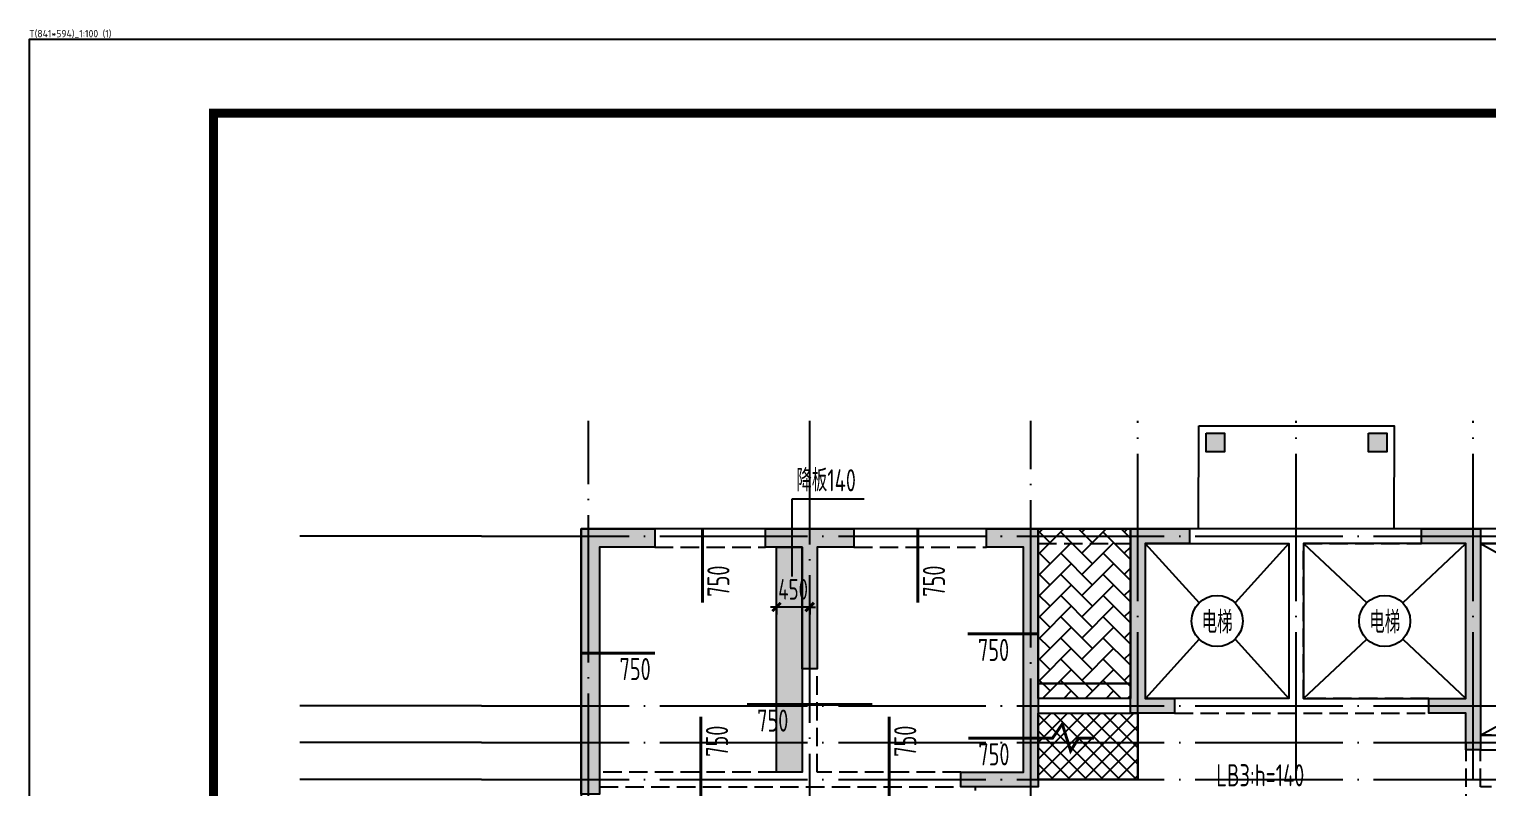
# Model space of a CAD drawing. Extents: x 154268 to 5133249, y -1832900 to 601179.
# Drawn here: x 261104 to 280876, y 590899 to 601179 of the extents above; entities that cross this region are included whole.
import ezdxf
from ezdxf.enums import TextEntityAlignment as Align

# ---------------------------------------------------------------- set-up
doc = ezdxf.new("R2010")
doc.units = 0
doc.header["$LTSCALE"] = 1000
doc.linetypes.add('DASH', pattern=[0.35, 0.25, -0.1])
doc.linetypes.add('DOTE', pattern=[2.42, 2, -0.2, 0.02, -0.2])
doc.layers.add('_TSZ_PLOT_MARK', color=1, linetype='Continuous', plot=False)
for name, color, linetype in [('A-ANNO-AXIS', 94, 'Continuous'), ('A-ANNO-DOTE', 15, 'DOTE'), ('A-ANNO-TITLE', 3, 'Continuous'), ('DIM', 3, 'Continuous'), ('FLOOR_NUM', 7, 'Continuous'), ('HATCH', 254, 'Continuous'), ('S-BASE-SING-实线', 7, 'Continuous'), ('S-BEAM-实线', 4, 'Continuous'), ('S-FLOOR-UP-文字', 7, 'Continuous'), ('S-FLOOR-UP-标注', 3, 'Continuous'), ('S-FLOOR-UP-钢筋', 13, 'Continuous'), ('S-FLOOR-楼板', 52, 'Continuous'), ('S-STAIR-实线', 7, 'Continuous'), ('S-WALL-砼墙', 60, 'Continuous'), ('一体浇筑', 1, 'Continuous')]:
    doc.layers.add(name, color=color, linetype=linetype)
doc.styles.add('_TSZ_PLOT_MARK', font='tssdeng.shx', dxfattribs={"width": 0.7, "bigfont": 'tssdchn.shx'})
doc.styles.add('TSSD_Dimension', font='tssdeng.shx', dxfattribs={"width": 0.7, "bigfont": 'Hztxt.shx'})
doc.styles.add('TSSD_Label', font='tssdeng.shx', dxfattribs={"width": 0.7, "bigfont": 'hztxt.shx'})
doc.dimstyles.get("Standard").update_dxf_attribs({"dimtxt": 300, "dimasz": 100, "dimexe": 100, "dimexo": 250, "dimgap": 100, "dimtad": 1, "dimdec": 0, "dimzin": 0, "dimdsep": 46, "dimtxsty": 'TSSD_Dimension', "dimblk": 'ARCHTICK', "dimblk1": 'ARCHTICK', "dimblk2": 'ARCHTICK', "dimcen": 0, "dimdle": 100, "dimclrt": 7, "dimadec": 0, "dimazin": 0, "dimtfac": 1, "dimtdec": 0, "dimtix": 1, "dimtmove": 2, "dimatfit": 3, "dimfxl": 1, "dimtolj": 1, "dimtzin": 0, "dimarcsym": 0})
doc.dimstyles.new('TSSD_100_100$0', dxfattribs={"dimtxt": 280, "dimasz": 80, "dimexe": 100, "dimexo": 250, "dimgap": 100, "dimtad": 1, "dimdec": 0, "dimzin": 0, "dimdsep": 46, "dimtxsty": 'TSSD_Dimension', "dimblk": 'ARCHTICK', "dimcen": 0, "dimdle": 100, "dimclrd": 3, "dimclre": 3, "dimclrt": 7, "dimadec": 0, "dimazin": 0, "dimtfac": 1, "dimtdec": 0, "dimtix": 1, "dimtmove": 2, "dimatfit": 3, "dimldrblk": 'ARCHTICK', "dimfxl": 100, "dimtolj": 1, "dimtzin": 0, "dimarcsym": 0})

# ---------------------------------------------------------------- blocks, each defined once
blk = doc.blocks.new('T4zw1')
at = {"layer": 'A-ANNO-AXIS'}
for p, q in [((1554406, -2340387), (1551941, -2340387)), ((1554406, -2342687), (1551941, -2342687)), ((1554406, -2343187), (1551941, -2343187)), ((1554406, -2343687), (1551941, -2343687))]:
    blk.add_line(p, q, dxfattribs=at)
at = {"layer": 'A-ANNO-DOTE'}
for p, q in [((1555857, -2354199), (1555857, -2338823)), ((1558857, -2345337), (1558857, -2338823)), ((1561857, -2344316), (1561857, -2338823)), ((1563307, -2343687), (1563307, -2338823)), ((1565457, -2343687), (1565457, -2338823)), ((1567857, -2343687), (1567857, -2338823)), ((1554406, -2340387), (1601542, -2340387)), ((1554406, -2342687), (1596363, -2342687)), ((1554406, -2343187), (1601542, -2343187)), ((1554406, -2343687), (1601542, -2343687))]:
    blk.add_line(p, q, dxfattribs=at)
blk = doc.blocks.new('*D4846')
at = {"layer": 'Defpoints', "color": 0, "transparency": 16777216}
for p in [(150, 10765), (900, 10765), (900, 10465)]:
    blk.add_point(p, dxfattribs=at)
at = {"layer": 'S-FLOOR-UP-标注', "color": 3, "transparency": 16777216, "insert": (632, 10548), "char_height": 300, "attachment_point": 5, "style": 'TSSD_Dimension'}
blk.add_mtext('\\A1;750', dxfattribs=at)
blk = doc.blocks.new('_None')
blk = doc.blocks.new('*D4847')
at = {"layer": 'Defpoints', "color": 0, "transparency": 16777216}
for p in [(1544, 12200), (1544, 11450), (1844, 11450)]:
    blk.add_point(p, dxfattribs=at)
at = {"layer": 'S-FLOOR-UP-标注', "color": 3, "transparency": 16777216, "insert": (1762, 11741), "char_height": 300, "attachment_point": 5, "rotation": 90, "style": 'TSSD_Dimension'}
blk.add_mtext('\\A1;750', dxfattribs=at)
blk = doc.blocks.new('*D4848')
at = {"layer": 'Defpoints', "color": 0, "transparency": 16777216}
for p in [(4468, 12200), (4468, 11450), (4768, 11450)]:
    blk.add_point(p, dxfattribs=at)
at = {"layer": 'S-FLOOR-UP-标注', "color": 3, "transparency": 16777216, "insert": (4686, 11741), "char_height": 300, "attachment_point": 5, "rotation": 90, "style": 'TSSD_Dimension'}
blk.add_mtext('\\A1;750', dxfattribs=at)
blk = doc.blocks.new('*D4849')
at = {"layer": 'Defpoints', "color": 0, "transparency": 16777216}
for p in [(1525, 9900), (1525, 9150), (1825, 9150)]:
    blk.add_point(p, dxfattribs=at)
at = {"layer": 'S-FLOOR-UP-标注', "color": 3, "transparency": 16777216, "insert": (1743, 9569), "char_height": 300, "attachment_point": 5, "rotation": 90, "style": 'TSSD_Dimension'}
blk.add_mtext('\\A1;750', dxfattribs=at)
blk = doc.blocks.new('*D4850')
at = {"layer": 'Defpoints', "color": 0, "transparency": 16777216}
for p in [(1525, 8950), (1525, 8250), (1825, 8250)]:
    blk.add_point(p, dxfattribs=at)
at = {"layer": 'S-FLOOR-UP-标注', "color": 3, "transparency": 16777216, "insert": (1743, 8515), "char_height": 300, "attachment_point": 5, "rotation": 90, "style": 'TSSD_Dimension'}
blk.add_mtext('\\A1;700', dxfattribs=at)
blk = doc.blocks.new('*D4859')
at = {"layer": 'Defpoints', "color": 0, "transparency": 16777216}
for p in [(2150, 10067), (2900, 10067), (2150, 9767)]:
    blk.add_point(p, dxfattribs=at)
at = {"layer": 'S-FLOOR-UP-标注', "color": 3, "transparency": 16777216, "insert": (2499, 9849), "char_height": 300, "attachment_point": 5, "style": 'TSSD_Dimension'}
blk.add_mtext('\\A1;750', dxfattribs=at)
blk = doc.blocks.new('*D4951')
at = {"layer": 'Defpoints', "color": 0, "transparency": 16777216}
for p in [(5144, 11026), (5894, 11026), (5144, 10726)]:
    blk.add_point(p, dxfattribs=at)
at = {"layer": 'S-FLOOR-UP-标注', "color": 3, "transparency": 16777216, "insert": (5494, 10808), "char_height": 300, "attachment_point": 5, "style": 'TSSD_Dimension'}
blk.add_mtext('\\A1;750', dxfattribs=at)
blk = doc.blocks.new('*D4957')
at = {"layer": 'Defpoints', "color": 0, "transparency": 16777216}
for p in [(5150, 9609), (5900, 9609), (5150, 9309)]:
    blk.add_point(p, dxfattribs=at)
at = {"layer": 'S-FLOOR-UP-标注', "color": 3, "transparency": 16777216, "insert": (5499, 9391), "char_height": 300, "attachment_point": 5, "style": 'TSSD_Dimension'}
blk.add_mtext('\\A1;750', dxfattribs=at)
blk = doc.blocks.new('*D4926')
at = {"layer": 'Defpoints', "color": 0, "transparency": 16777216}
for p in [(4079, 9900), (4079, 9150), (4379, 9150)]:
    blk.add_point(p, dxfattribs=at)
at = {"layer": 'S-FLOOR-UP-标注', "color": 3, "transparency": 16777216, "insert": (4296, 9569), "char_height": 300, "attachment_point": 5, "rotation": 90, "style": 'TSSD_Dimension'}
blk.add_mtext('\\A1;750', dxfattribs=at)
blk = doc.blocks.new('T4sbzpm1')
at = {"layer": 'S-BEAM-实线', "linetype": 'DASH'}
for p, q in [((2500, 12550), (1000, 12550)), ((5500, 12550), (3700, 12550)), ((7450, 12550), (6200, 12550)), ((11400, 12550), (8250, 12550)), ((16350, 12550), (12200, 12550)), ((1000, 12300), (2500, 12300)), ((3700, 12300), (5500, 12300)), ((6200, 12350), (7450, 12350)), ((8250, 12350), (9600, 12350)), ((9600, 12350), (9600, 10250)), ((9800, 10250), (9800, 12350)), ((9800, 12350), (11400, 12350)), ((12200, 12350), (16350, 12350)), ((3000, 10650), (3000, 9250)), ((3200, 9250), (3200, 10650)), ((7450, 10250), (6200, 10250)), ((9600, 10250), (8050, 10250)), ((11500, 10250), (9800, 10250)), ((6200, 10050), (7450, 10050)), ((8050, 10050), (11500, 10050)), ((15500, 9750), (12200, 9750)), ((12000, 9650), (12000, 7600)), ((12200, 9550), (13400, 9550)), ((12200, 9050), (12200, 9550)), ((3000, 9250), (250, 9250)), ((5150, 9250), (3200, 9250)), ((250, 9050), (5150, 9050)), ((5350, 7600), (5350, 9050)), ((13400, 9050), (12200, 9050))]:
    blk.add_line(p, q, dxfattribs=at)
at = {"layer": 'S-WALL-砼墙'}
for points in [[(0, 12550), (1000, 12550), (1000, 12300), (250, 12300), (250, 8950), (0, 8950)], [(2500, 12300), (2500, 12550), (3700, 12550), (3700, 12300), (3200, 12300), (3200, 10650), (3000, 10650), (3000, 12300)], [(5500, 12300), (5500, 12550), (6200, 12550), (6200, 9050), (5150, 9050), (5150, 9250), (6000, 9250), (6000, 12300)], [(7450, 12550), (8250, 12550), (8250, 12350), (7650, 12350), (7650, 10250), (8050, 10250), (8050, 10050), (7450, 10050)], [(11400, 12550), (12200, 12550), (12200, 9550), (12000, 9550), (12000, 10050), (11500, 10050), (11500, 10250), (12000, 10250), (12000, 12350), (11400, 12350)]]:
    blk.add_lwpolyline(points, close=True, dxfattribs=at)
blk = doc.blocks.new('T4bzdk1')
at = {"layer": 'S-FLOOR-楼板'}
h = blk.add_hatch(dxfattribs=at)
h.set_pattern_fill('AR-HBONE', color=253, scale=2)
h.set_pattern_definition([(45, (-3309822.9, 1944985.86), (3e-14, 287.368196), [609.6, -203.2]), (135, (-3309679.22, 1945129.54), (3e-14, 287.368196), [609.6, -203.2])])
h.paths.add_polyline_path([(6100, 12450), (7350, 12450), (7350, 10150), (6100, 10150)])
h = blk.add_hatch(dxfattribs=at)
h.set_pattern_fill('ANSI37', color=256, scale=50, style=0)
h.set_pattern_definition([(45, (-532680.68, 1976783.45), (-112.253202, 112.253202), []), (135, (-532680.68, 1976783.45), (-112.253202, -112.253202), [])])
h.paths.add_polyline_path([(6100, 9950), (7450, 9950), (7450, 9050), (6100, 9050)])
for points in [[(6100, 12450), (7350, 12450), (7350, 10150), (6100, 10150)], [(6100, 9950), (7450, 9950), (7450, 9050), (6100, 9050)]]:
    blk.add_lwpolyline(points, close=True, dxfattribs=at)
at = {"layer": 'S-STAIR-实线'}
for p, q in [((7550, 12250), (8281.8, 11446.2)), ((9500, 12250), (8770.2, 11447.1)), ((9700, 12250), (10556, 11446.9)), ((11044, 11446.9), (11900, 12250)), ((12100, 12250), (14146.3, 11118)), ((8282.6, 10952.9), (7552.9, 10150)), ((8769.7, 10952.4), (9500, 10150)), ((9700, 10150), (10556, 10953.1)), ((11044, 10953.1), (11900, 10150)), ((12100, 9650), (14146.3, 10782))]:
    blk.add_line(p, q, dxfattribs=at)
for points in [[(7552.9, 12250), (9500, 12250), (9500, 10150), (7552.9, 10150)], [(11900, 12250), (9700, 12250), (9700, 10150), (11900, 10150)], [(16800, 12250), (12100, 12250), (12100, 9650), (16800, 9650)]]:
    blk.add_lwpolyline(points, close=True, dxfattribs=at)
at = {"layer": 'S-STAIR-实线', "linetype": 'Continuous'}
for centre in [(8526.4, 11200), (10800, 11200)]:
    blk.add_circle(centre, 347.1, dxfattribs=at)
at = {"layer": 'S-STAIR-实线', "linetype": 'Continuous', "style": 'TSSD_Label', "width": 0.7}
for p in [(8526.4, 11200), (10800, 11200)]:
    blk.add_text('电梯', height=300, dxfattribs=at).set_placement(p, align=Align.MIDDLE)
blk = doc.blocks.new('2T4bx')
at = {"color": 1}
blk.add_lwpolyline([(17100, 12550), (7450, 12550), (7450, 10450), (6200, 10450), (6200, 12550), (0, 12550), (0, 6050)], dxfattribs=at)
at = {"color": 2}
blk.add_lwpolyline([(6200, 10450), (7450, 10450), (7450, 12550), (6200, 12550)], close=True, dxfattribs=at)
blk = doc.blocks.new('_ArchTick')
at = {"color": 0, "linetype": 'ByBlock', "const_width": 0.5}
blk.add_lwpolyline([(-0.71, -0.71), (0.71, 0.71)], dxfattribs=at)
blk = doc.blocks.new('*D6658')
at = {"layer": 'Defpoints', "color": 0, "transparency": 16777216}
for p in [(271241, 593602), (271691, 593602), (271241, 593339)]:
    blk.add_point(p, dxfattribs=at)
at = {"layer": 'DIM', "color": 3, "lineweight": -2, "transparency": 16777216}
for p, q in [((271241, 593339), (271161, 593339)), ((271241, 593352), (271241, 593239)), ((271691, 593339), (271241, 593339)), ((271691, 593352), (271691, 593239)), ((271691, 593339), (271771, 593339))]:
    blk.add_line(p, q, dxfattribs=at)
at = {"layer": 'DIM', "color": 3, "lineweight": -2, "transparency": 16777216, "xscale": 80, "yscale": 80, "zscale": 80}
blk.add_blockref('_ArchTick', (271241, 593339), dxfattribs=at)
at = {"layer": 'DIM', "color": 3, "lineweight": -2, "transparency": 16777216, "xscale": 80, "yscale": 80, "zscale": 80, "rotation": 180}
blk.add_blockref('_ArchTick', (271691, 593339), dxfattribs=at)
at = {"layer": 'DIM', "color": 7, "transparency": 16777216, "insert": (271466, 593579), "char_height": 280, "attachment_point": 5, "style": 'TSSD_Dimension'}
blk.add_mtext('\\A1;450', dxfattribs=at)
blk = doc.blocks.new('T4sbzbj')
at = {"layer": 'S-FLOOR-UP-钢筋', "color": 1, "const_width": 40}
for points in [[(1544.4, 11450.1), (1544.4, 12450)], [(4468, 11450.1), (4468, 12450)], [(5144.4, 11025.6), (6100, 11025.6)], [(899.9, 10765.4), (-100, 10765.4)], [(2150.1, 10067.1), (3849.9, 10067.1)], [(1525, 8250.1), (1525, 9899.9)], [(4078.6, 7300), (4078.6, 9899.9)], [(5150.1, 9608.6), (6292.7, 9608.6), (6426.7, 9802.3), (6539.4, 9437), (6646.2, 9608.6), (6857.5, 9608.6)]]:
    blk.add_lwpolyline(points, dxfattribs=at)
at = {"layer": 'S-FLOOR-UP-文字', "color": 7, "style": 'TSSD_Label', "width": 0.7}
blk.add_text('LB3:h=140', height=300, dxfattribs=at).set_placement((8515.8, 8957.5))
at = {"layer": 'S-FLOOR-UP-标注'}
for base, p1, p2, angle, picture, middle in [((1844.4, 11450.1), (1544.4, 12200), (1544.4, 11450.1), 90, '*D4847', (1762.2, 11740.6)), ((4768, 11450.1), (4468, 12200), (4468, 11450.1), 90, '*D4848', (4685.9, 11740.6)), ((899.9, 10465.4), (150, 10765.4), (899.9, 10765.4), 180, '*D4846', (632.5, 10547.6)), ((1825, 9150), (1525, 9899.9), (1525, 9150), 90, '*D4849', (1742.8, 9569.2)), ((4378.6, 9150), (4078.6, 9899.9), (4078.6, 9150), 90, '*D4926', (4296.4, 9569.2)), ((1825, 8250.1), (1525, 8950), (1525, 8250.1), 90, '*D4850', (1742.8, 8515.5))]:
    dim = blk.add_linear_dim(base=base, p1=p1, p2=p2, angle=angle, dimstyle='Standard', override={"dimexe": 150, "dimexo": 120, "dimgap": 60, "dimblk1": 'None', "dimblk2": 'None', "dimsah": 1, "dimse1": 1, "dimse2": 1, "dimsd1": 1, "dimsd2": 1, "dimclrd": 256, "dimclre": 256, "dimclrt": 3}, dxfattribs=at)
    dim.commit()
    dim.dimension.update_dxf_attribs({"geometry": picture, "text_midpoint": middle, "dimtype": 128})
for base, p1, p2, picture, middle in [((5144.4, 10725.6), (5894.3, 11025.6), (5144.4, 11025.6), '*D4951', (5493.7, 10807.8)), ((2150.1, 9767.1), (2900, 10067.1), (2150.1, 10067.1), '*D4859', (2499.4, 9849.3)), ((5150.1, 9308.6), (5900, 9608.6), (5150.1, 9608.6), '*D4957', (5499.4, 9390.7))]:
    dim = blk.add_linear_dim(base=base, p1=p1, p2=p2, dimstyle='Standard', override={"dimexe": 150, "dimexo": 120, "dimgap": 60, "dimblk1": 'None', "dimblk2": 'None', "dimsah": 1, "dimse1": 1, "dimse2": 1, "dimsd1": 1, "dimsd2": 1, "dimclrd": 256, "dimclre": 256, "dimclrt": 3}, dxfattribs=at)
    dim.commit()
    dim.dimension.update_dxf_attribs({"geometry": picture, "text_midpoint": middle, "dimtype": 128})

msp = doc.modelspace()

# ---------------------------------------------------------------- hatches: boundary and pattern name
at = {"layer": '_TSZ_PLOT_MARK'}
h = msp.add_hatch(dxfattribs=at)
h.set_pattern_fill('DOTS', color=3, scale=50)
h.set_pattern_definition([(0, (-4981840.45, 2516172.03), (39.6875, 79.375), [0, -79.375])])
h.paths.add_polyline_path([(271240.8, 594149.3), (271590.8, 594149.3), (271590.8, 591099.3), (271240.8, 591099.3)])
h.paths.add_polyline_path([(311190.8, 594149.3), (311540.8, 594149.3), (311540.8, 591099.3), (311190.8, 591099.3)])
at = {"layer": 'HATCH'}
h = msp.add_hatch(dxfattribs=at)
h.set_pattern_fill('ARMORED', color=256, scale=30, style=0)
h.set_pattern_definition([(50, (-3041132.09, 2526935.15), (215.178055, -18.8256405), [22.5, -247.5]), (355, (-3041132.1, 2526935.15), (-41.6254, 225.65764), [18, -198]), (100.4514, (-3041114.16, 2526933.58), (173.552815, 206.831863), [19.122057, -210.342634]), (46.1842, (-3041132.1, 2526995.15), (320.172315, -49.655704), [33.75, -371.25]), (96.6356, (-3041105.4, 2526991), (280.398812, 292.235361), [28.683086, -315.5139]), (351.1842, (-3041132.1, 2526995.15), (280.398584, 292.23558), [27, -297]), (21, (-3041102.09, 2526980.15), (179.072116, -120.785667), [22.5, -247.5]), (326, (-3041102.1, 2526980.15), (72.9946, 217.545014), [18, -198]), (71.4514, (-3041087.17, 2526970.08), (252.066789, 96.759149), [19.122057, -210.342634]), (37.5, (-3041132.09, 2526935.15), (3.6479566, 99.8681561), [0, -195.6, 0, -201, 0, -198.75]), (7.5, (-3041132.09, 2526935.15), (78.9208612, 118.3235136), [0, -114.6, 0, -191.1, 0, -75.75]), (327.5, (-3041198.99, 2526935.15), (160.1467309, -6.7664615), [0, -75, 0, -234, 0, -310.5]), (317.5, (-3041228.99, 2526935.15), (174.955851, 30.0314947), [0, -97.5, 0, -155.4, 0, -220.5]), (45, (-3041132.09, 2526935.15), (-106.066017, 106.066017), [])])
h.paths.add_polyline_path([(277068.7, 595696.2), (277318.7, 595696.2), (277318.7, 595446.2), (277068.7, 595446.2)])
h.paths.add_polyline_path([(279268.7, 595696.2), (279518.7, 595696.2), (279518.7, 595446.2), (279268.7, 595446.2)])
h.paths.add_polyline_path([(305468.7, 595696.2), (305718.7, 595696.2), (305718.7, 595446.2), (305468.7, 595446.2)])
h.paths.add_polyline_path([(303268.7, 595696.2), (303518.7, 595696.2), (303518.7, 595446.2), (303268.7, 595446.2)])
h = msp.add_hatch(dxfattribs=at)
h.set_pattern_fill('ARMORED', color=256, scale=30, style=0)
h.set_pattern_definition([(50, (-2974177.58, 2523296.48), (215.178055, -18.8256405), [22.5, -247.5]), (355, (-2974177.58, 2523296.48), (-41.6254, 225.65764), [18, -198]), (100.4514, (-2974159.64, 2523294.9), (173.552815, 206.831863), [19.122057, -210.342634]), (46.1842, (-2974177.58, 2523356.48), (320.172315, -49.655704), [33.75, -371.25]), (96.6356, (-2974150.9, 2523352.34), (280.398812, 292.23536), [28.683086, -315.5139]), (351.1842, (-2974177.58, 2523356.48), (280.398584, 292.23558), [27, -297]), (21, (-2974147.58, 2523341.48), (179.072116, -120.785667), [22.5, -247.5]), (326, (-2974147.58, 2523341.48), (72.9946, 217.545014), [18, -198]), (71.4514, (-2974132.65, 2523331.41), (252.066789, 96.759149), [19.122057, -210.342634]), (37.5, (-2974177.576, 2523296.48), (3.6479566, 99.8681561), [0, -195.6, 0, -201, 0, -198.75]), (7.5, (-2974177.58, 2523296.48), (78.9208612, 118.3235136), [0, -114.6, 0, -191.1, 0, -75.75]), (327.5, (-2974244.476, 2523296.48), (160.1467309, -6.7664615), [0, -75, 0, -234, 0, -310.5]), (317.5, (-2974274.48, 2523296.48), (174.955851, 30.0314947), [0, -97.5, 0, -155.4, 0, -220.5]), (45, (-2974177.58, 2523296.48), (-106.066017, 106.066017), [])])
h.paths.add_polyline_path([(294590.8, 581849.3), (294590.8, 582049.3), (294290.8, 582049.3), (294290.8, 582449.3), (293790.8, 582449.3), (293790.8, 582249.3), (294090.8, 582249.3), (294090.8, 581849.3)])
h.paths.add_polyline_path([(297290.8, 584349.3), (297090.8, 584349.3), (297090.8, 582049.3), (296590.8, 582049.3), (296590.8, 581849.3), (297890.8, 581849.3), (297890.8, 582049.3), (297290.8, 582049.3)])
h.paths.add_polyline_path([(297690.8, 589249.3), (297690.8, 589449.3), (297090.8, 589449.3), (297090.8, 587449.3), (297290.8, 587449.3), (297290.8, 589249.3)])
h.paths.add_polyline_path([(297840.8, 594199.3), (297840.8, 594399.3), (297090.8, 594399.3), (297090.8, 591599.3), (295740.8, 591599.3), (295740.8, 591399.3), (297090.8, 591399.3), (297090.8, 590699.3), (297290.8, 590699.3), (297290.8, 591399.3), (298690.8, 591399.3), (298690.8, 591599.3), (297290.8, 591599.3), (297290.8, 594199.3)])
h.paths.add_polyline_path([(302790.8, 594399.3), (301990.8, 594399.3), (301990.8, 591399.3), (302190.8, 591399.3), (302190.8, 591899.3), (302690.8, 591899.3), (302690.8, 592099.3), (302190.8, 592099.3), (302190.8, 594199.3), (302790.8, 594199.3)])
h.paths.add_polyline_path([(306740.8, 594399.3), (305940.8, 594399.3), (305940.8, 594199.3), (306540.8, 594199.3), (306540.8, 592099.3), (306140.8, 592099.3), (306140.8, 591899.3), (306740.8, 591899.3)])
h.paths.add_polyline_path([(305390.8, 589249.3), (305390.8, 589449.3), (301990.8, 589449.3), (301990.8, 589249.3), (303790.8, 589249.3), (303790.8, 588899.3), (303990.8, 588899.3), (303990.8, 589249.3)])
h.paths.add_polyline_path([(299890.8, 581849.3), (299890.8, 582049.3), (300190.8, 582049.3), (300190.8, 582449.3), (300690.8, 582449.3), (300690.8, 582249.3), (300390.8, 582249.3), (300390.8, 581849.3)])
h.paths.add_polyline_path([(302490.8, 582249.3), (302490.8, 582449.3), (302890.8, 582449.3), (302890.8, 584349.3), (303090.8, 584349.3), (303090.8, 582249.3)])
h.paths.add_polyline_path([(305290.8, 582249.3), (305290.8, 582449.3), (304890.8, 582449.3), (304890.8, 584349.3), (304690.8, 584349.3), (304690.8, 582249.3)])
h.paths.add_polyline_path([(302390.8, 587449.3), (302390.8, 587649.3), (303190.8, 587649.3), (303190.8, 587449.3), (303090.8, 587449.3), (303090.8, 586649.3), (302890.8, 586649.3), (302890.8, 587449.3)])
h.paths.add_polyline_path([(305390.8, 587449.3), (305390.8, 587649.3), (304590.8, 587649.3), (304590.8, 587449.3), (304690.8, 587449.3), (304690.8, 586649.3), (304890.8, 586649.3), (304890.8, 587449.3)])
h.paths.add_polyline_path([(307890.8, 581849.3), (307890.8, 582099.3), (307590.8, 582099.3), (307590.8, 582449.3), (307090.8, 582449.3), (307090.8, 582249.3), (307390.8, 582249.3), (307390.8, 581849.3)])
h.paths.add_polyline_path([(310690.8, 584199.3), (310490.8, 584199.3), (310490.8, 582099.3), (309890.8, 582099.3), (309890.8, 581849.3), (311090.8, 581849.3), (311090.8, 582099.3), (310690.8, 582099.3)])
h.paths.add_polyline_path([(310690.8, 589449.3), (308840.8, 589449.3), (308840.8, 589249.3), (310490.8, 589249.3), (310490.8, 587449.3), (310690.8, 587449.3)])
h.paths.add_polyline_path([(308690.8, 594149.3), (308690.8, 594399.3), (307990.8, 594399.3), (307990.8, 590899.3), (309040.8, 590899.3), (309040.8, 591099.3), (308190.8, 591099.3), (308190.8, 594149.3)])
h.paths.add_polyline_path([(311690.8, 594149.3), (311690.8, 594399.3), (310490.8, 594399.3), (310490.8, 594149.3), (310990.8, 594149.3), (310990.8, 592499.3), (311190.8, 592499.3), (311190.8, 594149.3)])
h.paths.add_polyline_path([(314190.8, 594399.3), (313190.8, 594399.3), (313190.8, 594149.3), (313940.8, 594149.3), (313940.8, 590799.3), (314190.8, 590799.3)])
h.paths.add_polyline_path([(314190.8, 588299.3), (313940.8, 588299.3), (313940.8, 587999.3), (312390.8, 587999.3), (312390.8, 587799.3), (314190.8, 587799.3)])
h.paths.add_polyline_path([(314190.8, 585899.3), (313940.8, 585899.3), (313940.8, 582099.3), (313490.8, 582099.3), (313490.8, 581849.3), (314190.8, 581849.3)])
h.paths.add_polyline_path([(291290.8, 584949.3), (291490.8, 584949.3), (291490.8, 582449.3), (291990.8, 582449.3), (291990.8, 582249.3), (290790.8, 582249.3), (290790.8, 582449.3), (291290.8, 582449.3)])
h.paths.add_polyline_path([(290490.8, 591399.3), (290490.8, 591599.3), (292290.8, 591599.3), (292290.8, 591399.3), (291490.8, 591399.3), (291490.8, 587999.3), (291290.8, 587999.3), (291290.8, 591399.3)])
h.paths.add_polyline_path([(288190.8, 581849.3), (288190.8, 582049.3), (288490.8, 582049.3), (288490.8, 582449.3), (288990.8, 582449.3), (288990.8, 582249.3), (288690.8, 582249.3), (288690.8, 581849.3)])
h.paths.add_polyline_path([(285490.8, 584349.3), (285690.8, 584349.3), (285690.8, 582049.3), (286190.8, 582049.3), (286190.8, 581849.3), (284890.8, 581849.3), (284890.8, 582049.3), (285490.8, 582049.3)])
h.paths.add_polyline_path([(285090.8, 589249.3), (285090.8, 589449.3), (285690.8, 589449.3), (285690.8, 587449.3), (285490.8, 587449.3), (285490.8, 589249.3)])
h.paths.add_polyline_path([(284940.8, 594199.3), (284940.8, 594399.3), (285690.8, 594399.3), (285690.8, 591599.3), (287040.8, 591599.3), (287040.8, 591399.3), (285690.8, 591399.3), (285690.8, 590699.3), (285490.8, 590699.3), (285490.8, 591399.3), (284090.8, 591399.3), (284090.8, 591599.3), (285490.8, 591599.3), (285490.8, 594199.3)])
h.paths.add_polyline_path([(279990.8, 594399.3), (280790.8, 594399.3), (280790.8, 591399.3), (280590.8, 591399.3), (280590.8, 591899.3), (280090.8, 591899.3), (280090.8, 592099.3), (280590.8, 592099.3), (280590.8, 594199.3), (279990.8, 594199.3)])
h.paths.add_polyline_path([(276040.8, 594399.3), (276840.8, 594399.3), (276840.8, 594199.3), (276240.8, 594199.3), (276240.8, 592099.3), (276640.8, 592099.3), (276640.8, 591899.3), (276040.8, 591899.3)])
h.paths.add_polyline_path([(277390.8, 589249.3), (277390.8, 589449.3), (280790.8, 589449.3), (280790.8, 589249.3), (278990.8, 589249.3), (278990.8, 588899.3), (278790.8, 588899.3), (278790.8, 589249.3)])
h.paths.add_polyline_path([(282890.8, 581849.3), (282890.8, 582049.3), (282590.8, 582049.3), (282590.8, 582449.3), (282090.8, 582449.3), (282090.8, 582249.3), (282390.8, 582249.3), (282390.8, 581849.3)])
h.paths.add_polyline_path([(280290.8, 582249.3), (280290.8, 582449.3), (279890.8, 582449.3), (279890.8, 584349.3), (279690.8, 584349.3), (279690.8, 582249.3)])
h.paths.add_polyline_path([(277490.8, 582249.3), (277490.8, 582449.3), (277890.8, 582449.3), (277890.8, 584349.3), (278090.8, 584349.3), (278090.8, 582249.3)])
h.paths.add_polyline_path([(280390.8, 587449.3), (280390.8, 587649.3), (279590.8, 587649.3), (279590.8, 587449.3), (279690.8, 587449.3), (279690.8, 586649.3), (279890.8, 586649.3), (279890.8, 587449.3)])
h.paths.add_polyline_path([(277390.8, 587449.3), (277390.8, 587649.3), (278190.8, 587649.3), (278190.8, 587449.3), (278090.8, 587449.3), (278090.8, 586649.3), (277890.8, 586649.3), (277890.8, 587449.3)])
h.paths.add_polyline_path([(274890.8, 581849.3), (274890.8, 582099.3), (275190.8, 582099.3), (275190.8, 582449.3), (275690.8, 582449.3), (275690.8, 582249.3), (275390.8, 582249.3), (275390.8, 581849.3)])
h.paths.add_polyline_path([(272090.8, 584199.3), (272290.8, 584199.3), (272290.8, 582099.3), (272890.8, 582099.3), (272890.8, 581849.3), (271690.8, 581849.3), (271690.8, 582099.3), (272090.8, 582099.3)])
h.paths.add_polyline_path([(272090.8, 589449.3), (273940.8, 589449.3), (273940.8, 589249.3), (272290.8, 589249.3), (272290.8, 587449.3), (272090.8, 587449.3)])
h.paths.add_polyline_path([(274090.8, 594149.3), (274090.8, 594399.3), (274790.8, 594399.3), (274790.8, 590899.3), (273740.8, 590899.3), (273740.8, 591099.3), (274590.8, 591099.3), (274590.8, 594149.3)])
h.paths.add_polyline_path([(271090.8, 594149.3), (271090.8, 594399.3), (272290.8, 594399.3), (272290.8, 594149.3), (271790.8, 594149.3), (271790.8, 592499.3), (271590.8, 592499.3), (271590.8, 594149.3)])
h.paths.add_polyline_path([(268590.8, 594399.3), (269590.8, 594399.3), (269590.8, 594149.3), (268840.8, 594149.3), (268840.8, 590799.3), (268590.8, 590799.3)])
h.paths.add_polyline_path([(268590.8, 588299.3), (268840.8, 588299.3), (268840.8, 587999.3), (270390.8, 587999.3), (270390.8, 587799.3), (268590.8, 587799.3)])
h.paths.add_polyline_path([(268590.8, 585899.3), (268840.8, 585899.3), (268840.8, 582099.3), (269290.8, 582099.3), (269290.8, 581849.3), (268590.8, 581849.3)])

# ---------------------------------------------------------------- linework, layer by layer
at = {"layer": '_TSZ_PLOT_MARK', "color": 3}
for p, q in [((271453.8, 593753), (271453.8, 594805.3)), ((271453.8, 594805.3), (272429.2, 594805.3))]:
    msp.add_line(p, q, dxfattribs=at)
at = {"layer": '_TSZ_PLOT_MARK'}
msp.add_lwpolyline([(261103.6, 541638.3), (345203.6, 541638.3), (345203.6, 601038.3), (261103.6, 601038.3)], close=True, dxfattribs=at)
at = {"layer": 'A-ANNO-TITLE'}
msp.add_lwpolyline([(261103.6, 541638.3), (345203.6, 541638.3), (345203.6, 601038.3), (261103.6, 601038.3)], close=True, dxfattribs=at)
at = {"layer": 'A-ANNO-TITLE', "const_width": 120}
msp.add_lwpolyline([(263603.6, 542638.3), (344203.6, 542638.3), (344203.6, 600038.3), (263603.6, 600038.3)], close=True, dxfattribs=at)
at = {"layer": 'S-FLOOR-UP-文字', "color": 3}
msp.add_lwpolyline([(276968.7, 595796.2), (279618.7, 595796.2), (279615.8, 594399.3), (276965.8, 594399.3)], close=True, dxfattribs=at)
at = {"layer": 'S-FLOOR-楼板'}
msp.add_lwpolyline([(271240.8, 594149.3), (271590.8, 594149.3), (271590.8, 591099.3), (271240.8, 591099.3)], close=True, dxfattribs=at)
at = {"layer": '一体浇筑'}
for points in [[(277068.7, 595696.2), (277318.7, 595696.2), (277318.7, 595446.2), (277068.7, 595446.2)], [(279268.7, 595696.2), (279518.7, 595696.2), (279518.7, 595446.2), (279268.7, 595446.2)]]:
    msp.add_lwpolyline(points, close=True, dxfattribs=at)

# ---------------------------------------------------------------- block references
at = {"layer": 'A-ANNO-AXIS'}
msp.add_blockref('T4zw1', (-1287165.7, 2934686.2), dxfattribs=at)
at = {"layer": 'DIM'}
msp.add_blockref('T4bzdk1', (268690.8, 581949.3), dxfattribs=at)
at = {"layer": 'FLOOR_NUM'}
msp.add_blockref('T4sbzbj', (268690.8, 581949.3), dxfattribs=at)
at = {"layer": 'S-BASE-SING-实线', "color": 3}
msp.add_blockref('2T4bx', (268590.8, 581849.3), dxfattribs=at)
at = {"layer": 'S-WALL-砼墙'}
msp.add_blockref('T4sbzpm1', (268590.8, 581849.3), dxfattribs=at)

# ---------------------------------------------------------------- texts
at = {"layer": '_TSZ_PLOT_MARK', "style": '_TSZ_PLOT_MARK'}
msp.add_text('T(841*594)_1:100 (1)', height=100, dxfattribs=at).set_placement((261103.6, 601038.3), align=Align.BOTTOM_LEFT)
at = {"layer": 'S-FLOOR-UP-文字', "style": 'TSSD_Label', "width": 0.7}
msp.add_text('降板140', height=300, dxfattribs=at).set_placement((271509.8, 594908.3))

# ---------------------------------------------------------------- dimensions: what is measured, and where the dimension line sits
at = {"layer": 'DIM'}
dim = msp.add_linear_dim(base=(271240.8, 593339.5), p1=(271690.8, 593601.7), p2=(271240.8, 593601.7), dimstyle='TSSD_100_100$0', dxfattribs=at)
dim.commit()
dim.dimension.update_dxf_attribs({"geometry": '*D6658', "text_midpoint": (271465.8, 593579.5)})

doc.saveas('drawing.dxf')
